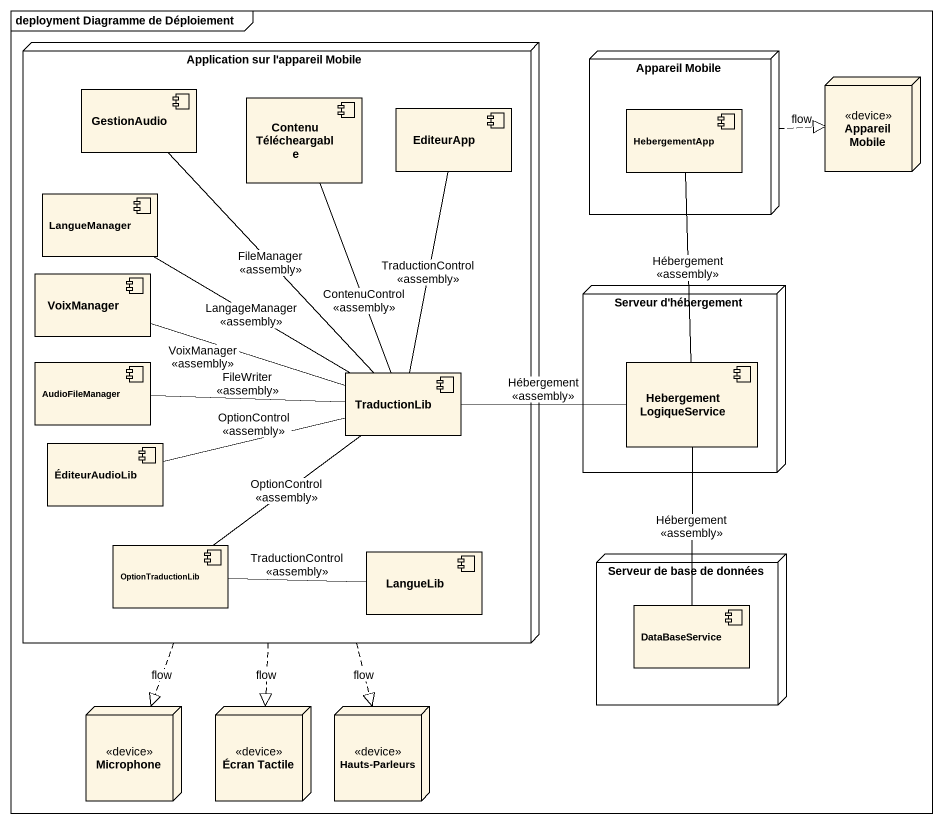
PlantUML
@startuml
mainframe deployment Diagramme de Déploiement
node "Application sur l'appareil Mobile" as Application_sur_l_appareil {
  component GestionAudio
  component ContenuTélécheargable
  component EditeurApp
  component LangueManager
  component VoixManager
  component AudioFileManager
  component TraductionLib
  component ÉditeurAudioLib
  component OptionTraductionLib
  component LangueLib
}
node "Appareil Mobile" as Appareil_Mobile {
  component HebergementApp
}
node "Appareil Mobile" as Appareil_Mobile_2 <<device>>
node "Serveur d'hébergement" as Serveur_d_hébergement {
  component HebergementLogiqueService
}
node "Serveur de base de données" as Serveur_de_base_de_données {
  component DataBaseService
}
node Microphone <<device>>
node "Écran Tactile" as Écran_Tactile <<device>>
node "Hauts-Parleurs" as Hauts_Parleurs <<device>>
Application_sur_l_appareil ..|> Microphone : flow
Application_sur_l_appareil ..|> Écran_Tactile : flow
Application_sur_l_appareil ..|> Hauts_Parleurs : flow
Appareil_Mobile .right.|> Appareil_Mobile_2 : flow
EditeurApp -- TraductionLib : TraductionControl\n<<assembly>>
HebergementApp -- HebergementLogiqueService : Hébergement\n<<assembly>>
HebergementLogiqueService -- DataBaseService : Hébergement\n<<assembly>>
TraductionLib -up- GestionAudio : FileManager\n<<assembly>>
TraductionLib -up- ContenuTélécheargable : ContenuControl\n<<assembly>>
TraductionLib -left- LangueManager : LangageManager\n<<assembly>>
TraductionLib -left- VoixManager : VoixManager\n<<assembly>>
TraductionLib -left- AudioFileManager : FileWriter\n<<assembly>>
TraductionLib -right- HebergementLogiqueService : Hébergement\n<<assembly>>
ÉditeurAudioLib -right- TraductionLib : OptionControl\n<<assembly>>
OptionTraductionLib -up- TraductionLib : OptionControl\n<<assembly>>
OptionTraductionLib -right- LangueLib : TraductionControl\n<<assembly>>
@enduml
